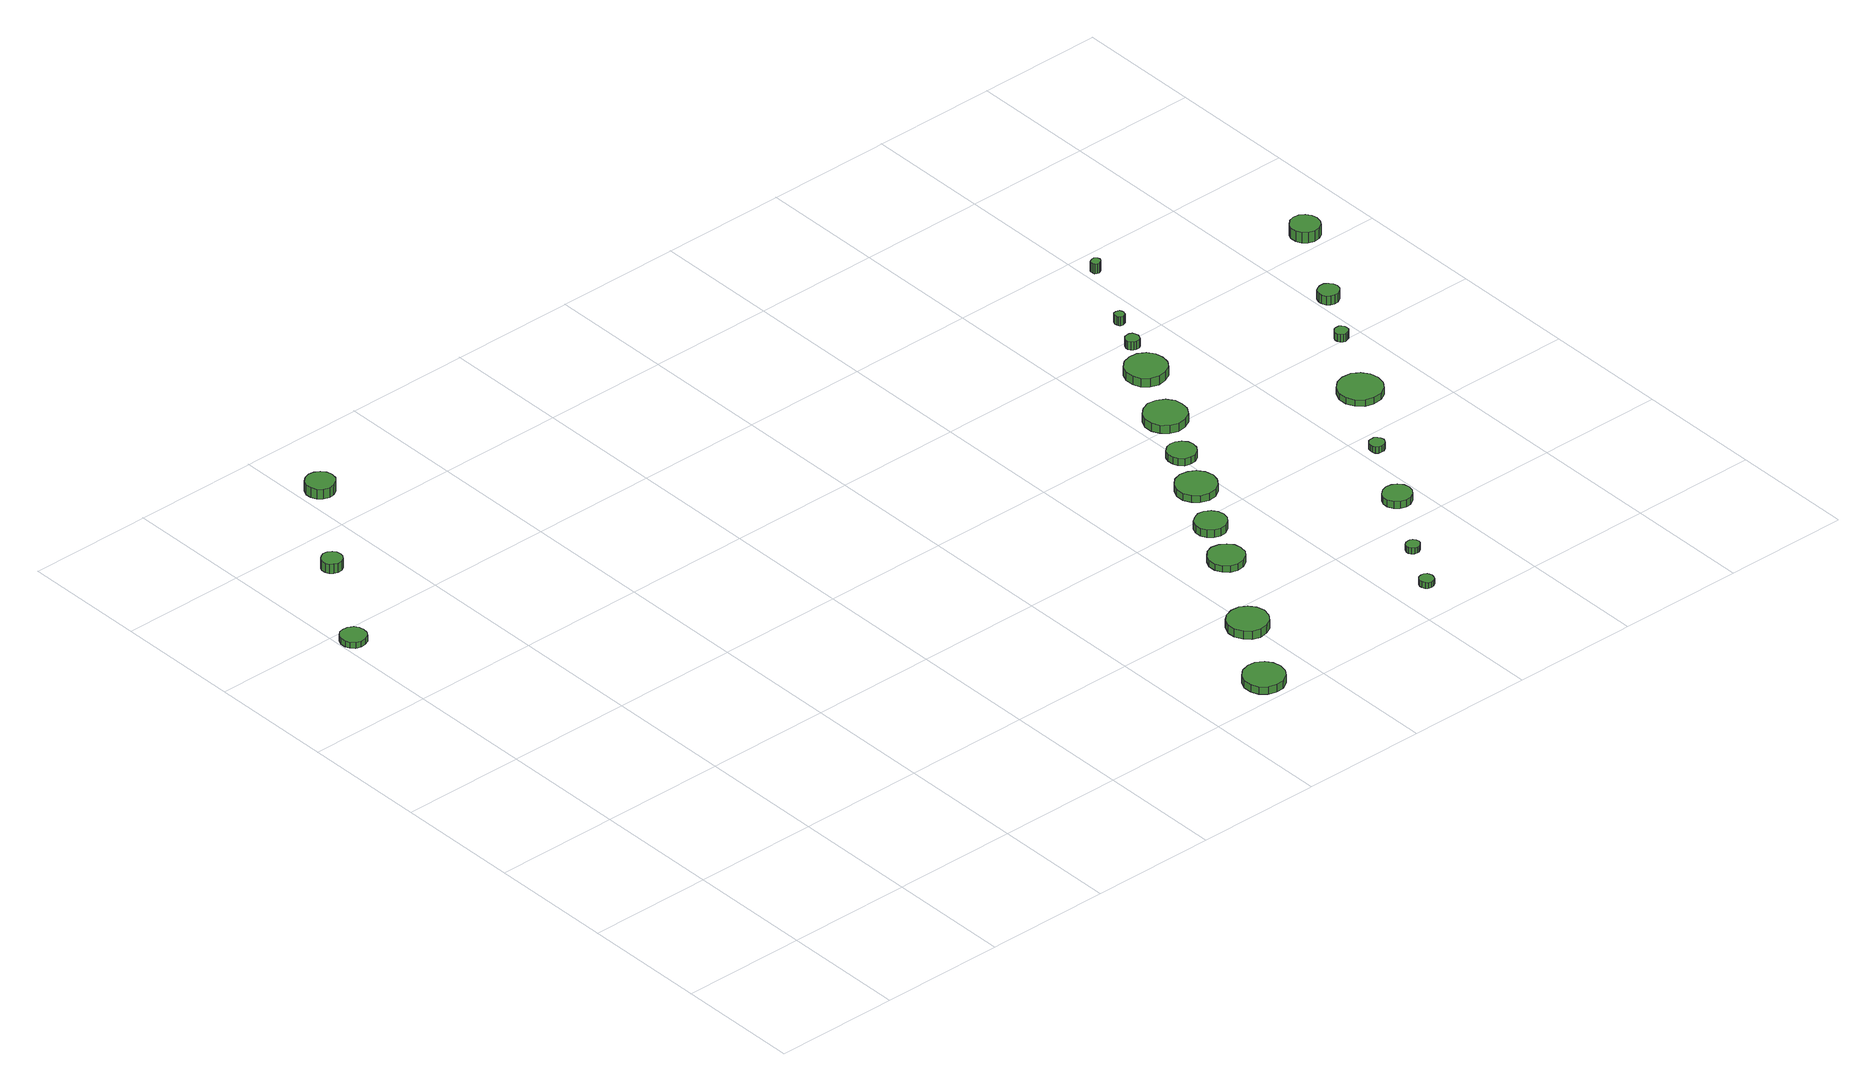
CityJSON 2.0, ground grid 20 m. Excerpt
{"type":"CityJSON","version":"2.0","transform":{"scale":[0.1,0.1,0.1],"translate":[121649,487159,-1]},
"CityObjects":{
"tree1":{"type":"SolitaryVegetationObject","attributes":{"function":"something"},"geometry":[{"type":"MultiSurface","lod":"1","boundaries":[[[0,1,2,3,4,5,6,7,8,9,10,11,12,13,14]],[[15,16,17,18,19,20,21,22,23,24,25,26,27,28,29]],[[0,29,28,1]],[[1,28,27,2]],[[2,27,26,3]],[[3,26,25,4]],[[4,25,24,5]],[[5,24,23,6]],[[6,23,22,7]],[[7,22,21,8]],[[8,21,20,9]],[[9,20,19,10]],[[10,19,18,11]],[[11,18,17,12]],[[12,17,16,13]],[[13,16,15,14]],[[14,15,29,0]]]}]},
"tree2":{"type":"SolitaryVegetationObject","attributes":{"function":"something"},"geometry":[{"type":"MultiSurface","lod":"1","boundaries":[[[30,31,32,33,34,35,36,37,38,39,40,41,42,43,44]],[[45,46,47,48,49,50,51,52,53,54,55,56,57,58,59]],[[30,59,58,31]],[[31,58,57,32]],[[32,57,56,33]],[[33,56,55,34]],[[34,55,54,35]],[[35,54,53,36]],[[36,53,52,37]],[[37,52,51,38]],[[38,51,50,39]],[[39,50,49,40]],[[40,49,48,41]],[[41,48,47,42]],[[42,47,46,43]],[[43,46,45,44]],[[44,45,59,30]]]}]},
"tree3":{"type":"SolitaryVegetationObject","attributes":{"function":"something"},"geometry":[{"type":"MultiSurface","lod":"1","boundaries":[[[60,61,62,63,64,65,66,67,68,69,70,71,72,73,74]],[[75,76,77,78,79,80,81,82,83,84,85,86,87,88,89]],[[60,89,88,61]],[[61,88,87,62]],[[62,87,86,63]],[[63,86,85,64]],[[64,85,84,65]],[[65,84,83,66]],[[66,83,82,67]],[[67,82,81,68]],[[68,81,80,69]],[[69,80,79,70]],[[70,79,78,71]],[[71,78,77,72]],[[72,77,76,73]],[[73,76,75,74]],[[74,75,89,60]]]}]},
"tree4":{"type":"SolitaryVegetationObject","attributes":{"function":"something"}},
"tree5":{"type":"SolitaryVegetationObject","attributes":{"function":"something"}},
"tree6":{"type":"SolitaryVegetationObject","attributes":{"function":"something"},"geometry":[{"type":"MultiSurface","lod":"1","boundaries":[[[90,91,92,93,94,95,96,97,98,99,100,101,102,103,104]],[[105,106,107,108,109,110,111,112,113,114,115,116,117,118,119]],[[90,119,118,91]],[[91,118,117,92]],[[92,117,116,93]],[[93,116,115,94]],[[94,115,114,95]],[[95,114,113,96]],[[96,113,112,97]],[[97,112,111,98]],[[98,111,110,99]],[[99,110,109,100]],[[100,109,108,101]],[[101,108,107,102]],[[102,107,106,103]],[[103,106,105,104]],[[104,105,119,90]]]}]},
"tree7":{"type":"SolitaryVegetationObject","attributes":{"function":"something"},"geometry":[{"type":"MultiSurface","lod":"1","boundaries":[[[120,121,122,123,124,125,126,127,128,129,130,131,132,133,134]],[[135,136,137,138,139,140,141,142,143,144,145,146,147,148,149]],[[120,149,148,121]],[[121,148,147,122]],[[122,147,146,123]],[[123,146,145,124]],[[124,145,144,125]],[[125,144,143,126]],[[126,143,142,127]],[[127,142,141,128]],[[128,141,140,129]],[[129,140,139,130]],[[130,139,138,131]],[[131,138,137,132]],[[132,137,136,133]],[[133,136,135,134]],[[134,135,149,120]]]}]},
"tree8":{"type":"SolitaryVegetationObject","attributes":{"function":"something"},"geometry":[{"type":"MultiSurface","lod":"1","boundaries":[[[150,151,152,153,154,155,156,157,158,159,160,161,162,163,164]],[[165,166,167,168,169,170,171,172,173,174,175,176,177,178,179]],[[150,179,178,151]],[[151,178,177,152]],[[152,177,176,153]],[[153,176,175,154]],[[154,175,174,155]],[[155,174,173,156]],[[156,173,172,157]],[[157,172,171,158]],[[158,171,170,159]],[[159,170,169,160]],[[160,169,168,161]],[[161,168,167,162]],[[162,167,166,163]],[[163,166,165,164]],[[164,165,179,150]]]}]},
"tree9":{"type":"SolitaryVegetationObject","attributes":{"function":"something"},"geometry":[{"type":"MultiSurface","lod":"1","boundaries":[[[180,181,182,183,184,185,186,187,188,189,190,191,192,193,194]],[[195,196,197,198,199,200,201,202,203,204,205,206,207,208,209]],[[180,209,208,181]],[[181,208,207,182]],[[182,207,206,183]],[[183,206,205,184]],[[184,205,204,185]],[[185,204,203,186]],[[186,203,202,187]],[[187,202,201,188]],[[188,201,200,189]],[[189,200,199,190]],[[190,199,198,191]],[[191,198,197,192]],[[192,197,196,193]],[[193,196,195,194]],[[194,195,209,180]]]}]},
"tree10":{"type":"SolitaryVegetationObject","attributes":{"function":"something"},"geometry":[{"type":"MultiSurface","lod":"1","boundaries":[[[210,211,212,213,214,215,216,217,218,219,220,221,222,223,224]],[[225,226,227,228,229,230,231,232,233,234,235,236,237,238,239]],[[210,239,238,211]],[[211,238,237,212]],[[212,237,236,213]],[[213,236,235,214]],[[214,235,234,215]],[[215,234,233,216]],[[216,233,232,217]],[[217,232,231,218]],[[218,231,230,219]],[[219,230,229,220]],[[220,229,228,221]],[[221,228,227,222]],[[222,227,226,223]],[[223,226,225,224]],[[224,225,239,210]]]}]},
"tree11":{"type":"SolitaryVegetationObject","attributes":{"function":"something"},"geometry":[{"type":"MultiSurface","lod":"1","boundaries":[[[240,241,242,243,244,245,246,247,248,249,250,251,252,253,254]],[[255,256,257,258,259,260,261,262,263,264,265,266,267,268,269]],[[240,269,268,241]],[[241,268,267,242]],[[242,267,266,243]],[[243,266,265,244]],[[244,265,264,245]],[[245,264,263,246]],[[246,263,262,247]],[[247,262,261,248]],[[248,261,260,249]],[[249,260,259,250]],[[250,259,258,251]],[[251,258,257,252]],[[252,257,256,253]],[[253,256,255,254]],[[254,255,269,240]]]}]},
"tree12":{"type":"SolitaryVegetationObject","attributes":{"function":"something"},"geometry":[{"type":"MultiSurface","lod":"1","boundaries":[[[270,271,272,273,274,275,276,277,278,279,280,281,282,283,284]],[[285,286,287,288,289,290,291,292,293,294,295,296,297,298,299]],[[270,299,298,271]],[[271,298,297,272]],[[272,297,296,273]],[[273,296,295,274]],[[274,295,294,275]],[[275,294,293,276]],[[276,293,292,277]],[[277,292,291,278]],[[278,291,290,279]],[[279,290,289,280]],[[280,289,288,281]],[[281,288,287,282]],[[282,287,286,283]],[[283,286,285,284]],[[284,285,299,270]]]}]},
"tree13":{"type":"SolitaryVegetationObject","attributes":{"function":"something"},"geometry":[{"type":"MultiSurface","lod":"1","boundaries":[[[300,301,302,303,304,305,306,307,308,309,310,311,312,313,314]],[[315,316,317,318,319,320,321,322,323,324,325,326,327,328,329]],[[300,329,328,301]],[[301,328,327,302]],[[302,327,326,303]],[[303,326,325,304]],[[304,325,324,305]],[[305,324,323,306]],[[306,323,322,307]],[[307,322,321,308]],[[308,321,320,309]],[[309,320,319,310]],[[310,319,318,311]],[[311,318,317,312]],[[312,317,316,313]],[[313,316,315,314]],[[314,315,329,300]]]}]},
"tree14":{"type":"SolitaryVegetationObject","attributes":{"function":"something"},"geometry":[{"type":"MultiSurface","lod":"1","boundaries":[[[330,331,332,333,334,335,336,337,338,339,340,341,342,343,344]],[[345,346,347,348,349,350,351,352,353,354,355,356,357,358,359]],[[330,359,358,331]],[[331,358,357,332]],[[332,357,356,333]],[[333,356,355,334]],[[334,355,354,335]],[[335,354,353,336]],[[336,353,352,337]],[[337,352,351,338]],[[338,351,350,339]],[[339,350,349,340]],[[340,349,348,341]],[[341,348,347,342]],[[342,347,346,343]],[[343,346,345,344]],[[344,345,359,330]]]}]},
"tree15":{"type":"SolitaryVegetationObject","attributes":{"function":"something"},"geometry":[{"type":"MultiSurface","lod":"1","boundaries":[[[360,361,362,363,364,365,366,367,368,369,370,371,372,373,374]],[[375,376,377,378,379,380,381,382,383,384,385,386,387,388,389]],[[360,389,388,361]],[[361,388,387,362]],[[362,387,386,363]],[[363,386,385,364]],[[364,385,384,365]],[[365,384,383,366]],[[366,383,382,367]],[[367,382,381,368]],[[368,381,380,369]],[[369,380,379,370]],[[370,379,378,371]],[[371,378,377,372]],[[372,377,376,373]],[[373,376,375,374]],[[374,375,389,360]]]}]},
"tree16":{"type":"SolitaryVegetationObject","attributes":{"function":"something"},"geometry":[{"type":"MultiSurface","lod":"1","boundaries":[[[390,391,392,393,394,395,396,397,398,399,400,401,402,403,404]],[[405,406,407,408,409,410,411,412,413,414,415,416,417,418,419]],[[390,419,418,391]],[[391,418,417,392]],[[392,417,416,393]],[[393,416,415,394]],[[394,415,414,395]],[[395,414,413,396]],[[396,413,412,397]],[[397,412,411,398]],[[398,411,410,399]],[[399,410,409,400]],[[400,409,408,401]],[[401,408,407,402]],[[402,407,406,403]],[[403,406,405,404]],[[404,405,419,390]]]}]},
"tree17":{"type":"SolitaryVegetationObject","attributes":{"function":"something"},"geometry":[{"type":"MultiSurface","lod":"1","boundaries":[[[420,421,422,423,424,425,426,427,428,429,430,431,432,433,434]],[[435,436,437,438,439,440,441,442,443,444,445,446,447,448,449]],[[420,449,448,421]],[[421,448,447,422]],[[422,447,446,423]],[[423,446,445,424]],[[424,445,444,425]],[[425,444,443,426]],[[426,443,442,427]],[[427,442,441,428]],[[428,441,440,429]],[[429,440,439,430]],[[430,439,438,431]],[[431,438,437,432]],[[432,437,436,433]],[[433,436,435,434]],[[434,435,449,420]]]}]},
"tree18":{"type":"SolitaryVegetationObject","attributes":{"function":"something"},"geometry":[{"type":"MultiSurface","lod":"1","boundaries":[[[450,451,452,453,454,455,456,457,458,459,460,461,462,463,464]],[[465,466,467,468,469,470,471,472,473,474,475,476,477,478,479]],[[450,479,478,451]],[[451,478,477,452]],[[452,477,476,453]],[[453,476,475,454]],[[454,475,474,455]],[[455,474,473,456]],[[456,473,472,457]],[[457,472,471,458]],[[458,471,470,459]],[[459,470,469,460]],[[460,469,468,461]],[[461,468,467,462]],[[462,467,466,463]],[[463,466,465,464]],[[464,465,479,450]]]}]},
"tree19":{"type":"SolitaryVegetationObject","attributes":{"function":"something"},"geometry":[{"type":"MultiSurface","lod":"1","boundaries":[[[480,481,482,483,484,485,486,487,488,489,490,491,492,493,494]],[[495,496,497,498,499,500,501,502,503,504,505,506,507,508,509]],[[480,509,508,481]],[[481,508,507,482]],[[482,507,506,483]],[[483,506,505,484]],[[484,505,504,485]],[[485,504,503,486]],[[486,503,502,487]],[[487,502,501,488]],[[488,501,500,489]],[[489,500,499,490]],[[490,499,498,491]],[[491,498,497,492]],[[492,497,496,493]],[[493,496,495,494]],[[494,495,509,480]]]}]},
"tree20":{"type":"SolitaryVegetationObject","attributes":{"function":"something"},"geometry":[{"type":"MultiSurface","lod":"1","boundaries":[[[510,511,512,513,514,515,516,517,518,519,520,521,522,523,524]],[[525,526,527,528,529,530,531,532,533,534,535,536,537,538,539]],[[510,539,538,511]],[[511,538,537,512]],[[512,537,536,513]],[[513,536,535,514]],[[514,535,534,515]],[[515,534,533,516]],[[516,533,532,517]],[[517,532,531,518]],[[518,531,530,519]],[[519,530,529,520]],[[520,529,528,521]],[[521,528,527,522]],[[522,527,526,523]],[[523,526,525,524]],[[524,525,539,510]]]}]},
"tree21":{"type":"SolitaryVegetationObject","attributes":{"function":"something"},"geometry":[{"type":"MultiSurface","lod":"1","boundaries":[[[540,541,542,543,544,545,546,547,548,549,550,551,552,553,554]],[[555,556,557,558,559,560,561,562,563,564,565,566,567,568,569]],[[540,569,568,541]],[[541,568,567,542]],[[542,567,566,543]],[[543,566,565,544]],[[544,565,564,545]],[[545,564,563,546]],[[546,563,562,547]],[[547,562,561,548]],[[548,561,560,549]],[[549,560,559,550]],[[550,559,558,551]],[[551,558,557,552]],[[552,557,556,553]],[[553,556,555,554]],[[554,555,569,540]]]}]},
"tree22":{"type":"SolitaryVegetationObject","attributes":{"function":"something"},"geometry":[{"type":"MultiSurface","lod":"1","boundaries":[[[570,571,572,573,574,575,576,577,578,579,580,581,582,583,584]],[[585,586,587,588,589,590,591,592,593,594,595,596,597,598,599]],[[570,599,598,571]],[[571,598,597,572]],[[572,597,596,573]],[[573,596,595,574]],[[574,595,594,575]],[[575,594,593,576]],[[576,593,592,577]],[[577,592,591,578]],[[578,591,590,579]],[[579,590,589,580]],[[580,589,588,581]],[[581,588,587,582]],[[582,587,586,583]],[[583,586,585,584]],[[584,585,599,570]]]}]},
"tree23":{"type":"SolitaryVegetationObject","attributes":{"function":"something"},"geometry":[{"type":"MultiSurface","lod":"1","boundaries":[[[600,601,602,603,604,605,606,607,608,609,610,611,612,613,614]],[[615,616,617,618,619,620,621,622,623,624,625,626,627,628,629]],[[600,629,628,601]],[[601,628,627,602]],[[602,627,626,603]],[[603,626,625,604]],[[604,625,624,605]],[[605,624,623,606]],[[606,623,622,607]],[[607,622,621,608]],[[608,621,620,609]],[[609,620,619,610]],[[610,619,618,611]],[[611,618,617,612]],[[612,617,616,613]],[[613,616,615,614]],[[614,615,629,600]]]}]},
"tree24":{"type":"SolitaryVegetationObject","attributes":{"function":"something"},"geometry":[{"type":"MultiSurface","lod":"1","boundaries":[[[630,631,632,633,634,635,636,637,638,639,640,641,642,643,644]],[[645,646,647,648,649,650,651,652,653,654,655,656,657,658,659]],[[630,659,658,631]],[[631,658,657,632]],[[632,657,656,633]],[[633,656,655,634]],[[634,655,654,635]],[[635,654,653,636]],[[636,653,652,637]],[[637,652,651,638]],[[638,651,650,639]],[[639,650,649,640]],[[640,649,648,641]],[[641,648,647,642]],[[642,647,646,643]],[[643,646,645,644]],[[644,645,659,630]]]}]}
},
"vertices":[
[40,972,16],[39,980,16],[34,987,16],[26,991,16],[18,992,16],[10,990,16],[4,984,16],[1,976,16],[1,968,16],[4,961,16],[10,955,16],[18,952,16],[26,953,16],[34,957,16],[39,964,16],[39,964,6],[34,957,6],[26,953,6],[18,952,6],[10,955,6],[4,961,6],[1,968,6],[1,976,6],[4,984,6],[10,990,6],[18,992,6],[26,991,6],[34,987,6],[39,980,6],[40,972,6],
[134,1128,22],[133,1135,22],[129,1140,22],[123,1144,22],[116,1145,22],[110,1142,22],[105,1138,22],[102,1132,22],[102,1125,22],[105,1119,22],[110,1115,22],[116,1112,22],[123,1113,22],[129,1116,22],[133,1122,22],[133,1122,6],[129,1116,6],[123,1113,6],[116,1112,6],[110,1115,6],[105,1119,6],[102,1125,6],[102,1132,6],[105,1138,6],[110,1142,6],[116,1145,6],[123,1144,6],[129,1140,6],[133,1135,6],[134,1128,6],
[255,1282,23],[253,1292,23],[247,1299,23],[239,1304,23],[230,1305,23],[221,1302,23],[214,1296,23],[210,1287,23],[210,1278,23],[214,1269,23],[221,1263,23],[230,1260,23],[239,1261,23],[247,1266,23],[253,1273,23],[253,1273,6],[247,1266,6],[239,1261,6],[230,1260,6],[221,1263,6],[214,1269,6],[210,1278,6],[210,1287,6],[214,1296,6],[221,1302,6],[230,1305,6],[239,1304,6],[247,1299,6],[253,1292,6],[255,1282,6],
[955,40,17],[952,53,17],[945,64,17],[933,71,17],[920,72,17],[907,68,17],[897,59,17],[892,47,17],[892,34,17],[897,22,17],[907,13,17],[920,9,17],[933,10,17],[945,17,17],[952,27,17],[952,27,4],[945,17,4],[933,10,4],[920,9,4],[907,13,4],[897,22,4],[892,34,4],[892,47,4],[897,59,4],[907,68,4],[920,72,4],[933,71,4],[945,64,4],[952,53,4],[955,40,4],
[1028,158,18],[1025,171,18],[1017,181,18],[1006,188,18],[993,189,18],[980,185,18],[971,177,18],[965,164,18],[965,151,18],[971,139,18],[980,130,18],[993,126,18],[1006,128,18],[1017,134,18],[1025,145,18],[1025,145,4],[1017,134,4],[1006,128,4],[993,126,4],[980,130,4],[971,139,4],[965,151,4],[965,164,4],[971,177,4],[980,185,4],[993,189,4],[1006,188,4],[1017,181,4],[1025,171,4],[1028,158,4],
[1108,299,16],[1106,310,16],[1099,319,16],[1089,325,16],[1077,327,16],[1066,323,16],[1058,315,16],[1053,304,16],[1053,293,16],[1058,282,16],[1066,274,16],[1077,271,16],[1089,272,16],[1099,278,16],[1106,287,16],[1106,287,5],[1099,278,5],[1089,272,5],[1077,271,5],[1066,274,5],[1058,282,5],[1053,293,5],[1053,304,5],[1058,315,5],[1066,323,5],[1077,327,5],[1089,325,5],[1099,319,5],[1106,310,5],[1108,299,5],
[1143,375,18],[1141,385,18],[1135,393,18],[1126,399,18],[1116,400,18],[1106,396,18],[1098,390,18],[1094,380,18],[1094,370,18],[1098,361,18],[1106,354,18],[1116,351,18],[1126,352,18],[1135,357,18],[1141,365,18],[1141,365,5],[1135,357,5],[1126,352,5],[1116,351,5],[1106,354,5],[1098,361,5],[1094,370,5],[1094,380,5],[1098,390,5],[1106,396,5],[1116,400,5],[1126,399,5],[1135,393,5],[1141,385,5],[1143,375,5],
[1266,67,16],[1265,72,16],[1263,75,16],[1259,78,16],[1254,78,16],[1249,77,16],[1246,74,16],[1244,69,16],[1244,65,16],[1246,60,16],[1249,57,16],[1254,56,16],[1259,56,16],[1263,59,16],[1265,63,16],[1265,63,6],[1263,59,6],[1259,56,6],[1254,56,6],[1249,57,6],[1246,60,6],[1244,65,6],[1244,69,6],[1246,74,6],[1249,77,6],[1254,78,6],[1259,78,6],[1263,75,6],[1265,72,6],[1266,67,6],
[1197,459,17],[1194,472,17],[1186,483,17],[1175,489,17],[1162,491,17],[1149,487,17],[1140,478,17],[1134,466,17],[1134,453,17],[1140,441,17],[1149,432,17],[1162,428,17],[1175,429,17],[1186,436,17],[1194,447,17],[1194,447,5],[1186,436,5],[1175,429,5],[1162,428,5],[1149,432,5],[1140,441,5],[1134,453,5],[1134,466,5],[1140,478,5],[1149,487,5],[1162,491,5],[1175,489,5],[1186,483,5],[1194,472,5],[1197,459,5],
[1308,144,16],[1307,148,16],[1304,152,16],[1300,154,16],[1296,154,16],[1292,153,16],[1288,150,16],[1286,146,16],[1286,141,16],[1288,137,16],[1292,134,16],[1296,133,16],[1300,133,16],[1304,136,16],[1307,139,16],[1307,139,6],[1304,136,6],[1300,133,6],[1296,133,6],[1292,134,6],[1288,137,6],[1286,141,6],[1286,146,6],[1288,150,6],[1292,153,6],[1296,154,6],[1300,154,6],[1304,152,6],[1307,148,6],[1308,144,6],
[1227,535,17],[1225,544,17],[1219,551,17],[1211,556,17],[1202,557,17],[1193,554,17],[1186,548,17],[1183,539,17],[1183,530,17],[1186,522,17],[1193,515,17],[1202,513,17],[1211,513,17],[1219,518,17],[1225,526,17],[1225,526,5],[1219,518,5],[1211,513,5],[1202,513,5],[1193,515,5],[1186,522,5],[1183,530,5],[1183,539,5],[1186,548,5],[1193,554,5],[1202,557,5],[1211,556,5],[1219,551,5],[1225,544,5],[1227,535,5],
[1279,618,19],[1277,631,19],[1269,642,19],[1257,649,19],[1243,651,19],[1230,646,19],[1220,637,19],[1214,625,19],[1214,611,19],[1220,599,19],[1230,589,19],[1243,585,19],[1257,587,19],[1269,593,19],[1277,605,19],[1277,605,5],[1269,593,5],[1257,587,5],[1243,585,5],[1230,589,5],[1220,599,5],[1214,611,5],[1214,625,5],[1220,637,5],[1230,646,5],[1243,651,5],[1257,649,5],[1269,642,5],[1277,631,5],[1279,618,5],
[1386,252,17],[1384,261,17],[1378,269,17],[1370,273,17],[1361,274,17],[1352,271,17],[1345,265,17],[1341,257,17],[1341,248,17],[1345,239,17],[1352,233,17],[1361,230,17],[1370,231,17],[1378,236,17],[1384,243,17],[1384,243,5],[1378,236,5],[1370,231,5],[1361,230,5],[1352,233,5],[1345,239,5],[1341,248,5],[1341,257,5],[1345,265,5],[1352,271,5],[1361,274,5],[1370,273,5],[1378,269,5],[1384,261,5],[1386,252,5],
[1334,722,20],[1332,735,20],[1324,746,20],[1312,753,20],[1299,754,20],[1286,750,20],[1276,741,20],[1271,729,20],[1271,715,20],[1276,703,20],[1286,694,20],[1299,690,20],[1312,692,20],[1324,698,20],[1332,709,20],[1332,709,5],[1324,698,5],[1312,692,5],[1299,690,5],[1286,694,5],[1276,703,5],[1271,715,5],[1271,729,5],[1276,741,5],[1286,750,5],[1299,754,5],[1312,753,5],[1324,746,5],[1332,735,5],[1334,722,5],
[1438,366,16],[1437,371,16],[1434,375,16],[1430,378,16],[1425,378,16],[1420,377,16],[1416,373,16],[1415,369,16],[1415,364,16],[1416,359,16],[1420,356,16],[1425,355,16],[1430,355,16],[1434,358,16],[1437,362,16],[1437,362,5],[1434,358,5],[1430,355,5],[1425,355,5],[1420,356,5],[1416,359,5],[1415,364,5],[1415,369,5],[1416,373,5],[1420,377,5],[1425,378,5],[1430,378,5],[1434,375,5],[1437,371,5],[1438,366,5],
[1344,786,20],[1343,791,20],[1341,795,20],[1337,797,20],[1332,797,20],[1328,796,20],[1325,793,20],[1323,789,20],[1323,784,20],[1325,780,20],[1328,777,20],[1332,776,20],[1337,776,20],[1341,778,20],[1343,782,20],[1343,782,6],[1341,778,6],[1337,776,6],[1332,776,6],[1328,777,6],[1325,780,6],[1323,784,6],[1323,789,6],[1325,793,6],[1328,796,6],[1332,797,6],[1337,797,6],[1341,795,6],[1343,791,6],[1344,786,6],
[1366,842,21],[1365,845,21],[1364,848,21],[1361,849,21],[1358,850,21],[1354,849,21],[1352,846,21],[1351,844,21],[1351,840,21],[1352,837,21],[1354,835,21],[1358,834,21],[1361,835,21],[1364,836,21],[1365,839,21],[1365,839,6],[1364,836,6],[1361,835,6],[1358,834,6],[1354,835,6],[1352,837,6],[1351,840,6],[1351,844,6],[1352,846,6],[1354,849,6],[1358,850,6],[1361,849,6],[1364,848,6],[1365,845,6],[1366,842,6],
[1533,485,17],[1530,499,17],[1522,510,17],[1510,518,17],[1495,519,17],[1482,515,17],[1471,505,17],[1465,492,17],[1465,478,17],[1471,465,17],[1482,455,17],[1495,451,17],[1510,452,17],[1522,459,17],[1530,471,17],[1530,471,6],[1522,459,6],[1510,452,6],[1495,451,6],[1482,455,6],[1471,465,6],[1465,478,6],[1465,492,6],[1471,505,6],[1482,515,6],[1495,519,6],[1510,518,6],[1522,510,6],[1530,499,6],[1533,485,6],
[1426,961,23],[1425,964,23],[1423,966,23],[1421,968,23],[1418,968,23],[1415,967,23],[1412,965,23],[1411,962,23],[1411,959,23],[1412,956,23],[1415,954,23],[1418,953,23],[1421,954,23],[1423,955,23],[1425,958,23],[1425,958,6],[1423,955,6],[1421,954,6],[1418,953,6],[1415,954,6],[1412,956,6],[1411,959,6],[1411,962,6],[1412,965,6],[1415,967,6],[1418,968,6],[1421,968,6],[1423,966,6],[1425,964,6],[1426,961,6],
[1580,605,19],[1579,609,19],[1576,613,19],[1573,615,19],[1568,615,19],[1564,614,19],[1561,611,19],[1559,607,19],[1559,602,19],[1561,598,19],[1564,595,19],[1568,594,19],[1573,595,19],[1576,597,19],[1579,600,19],[1579,600,6],[1576,597,6],[1573,595,6],[1568,594,6],[1564,595,6],[1561,598,6],[1559,602,6],[1559,607,6],[1561,611,6],[1564,614,6],[1568,615,6],[1573,615,6],[1576,613,6],[1579,609,6],[1580,605,6],
[1637,690,21],[1635,697,21],[1631,702,21],[1625,706,21],[1618,706,21],[1612,704,21],[1607,700,21],[1604,693,21],[1604,687,21],[1607,680,21],[1612,676,21],[1618,674,21],[1625,674,21],[1631,678,21],[1635,683,21],[1635,683,6],[1631,678,6],[1625,674,6],[1618,674,6],[1612,676,6],[1607,680,6],[1604,687,6],[1604,693,6],[1607,700,6],[1612,704,6],[1618,706,6],[1625,706,6],[1631,702,6],[1635,697,6],[1637,690,6],
[1724,832,24],[1722,841,24],[1717,849,24],[1709,854,24],[1699,855,24],[1690,852,24],[1683,845,24],[1679,837,24],[1679,827,24],[1683,818,24],[1690,812,24],[1699,809,24],[1709,810,24],[1717,815,24],[1722,823,24],[1722,823,6],[1717,815,6],[1709,810,6],[1699,809,6],[1690,812,6],[1683,818,6],[1679,827,6],[1679,837,6],[1683,845,6],[1690,852,6],[1699,855,6],[1709,854,6],[1717,849,6],[1722,841,6],[1724,832,6]
]}
